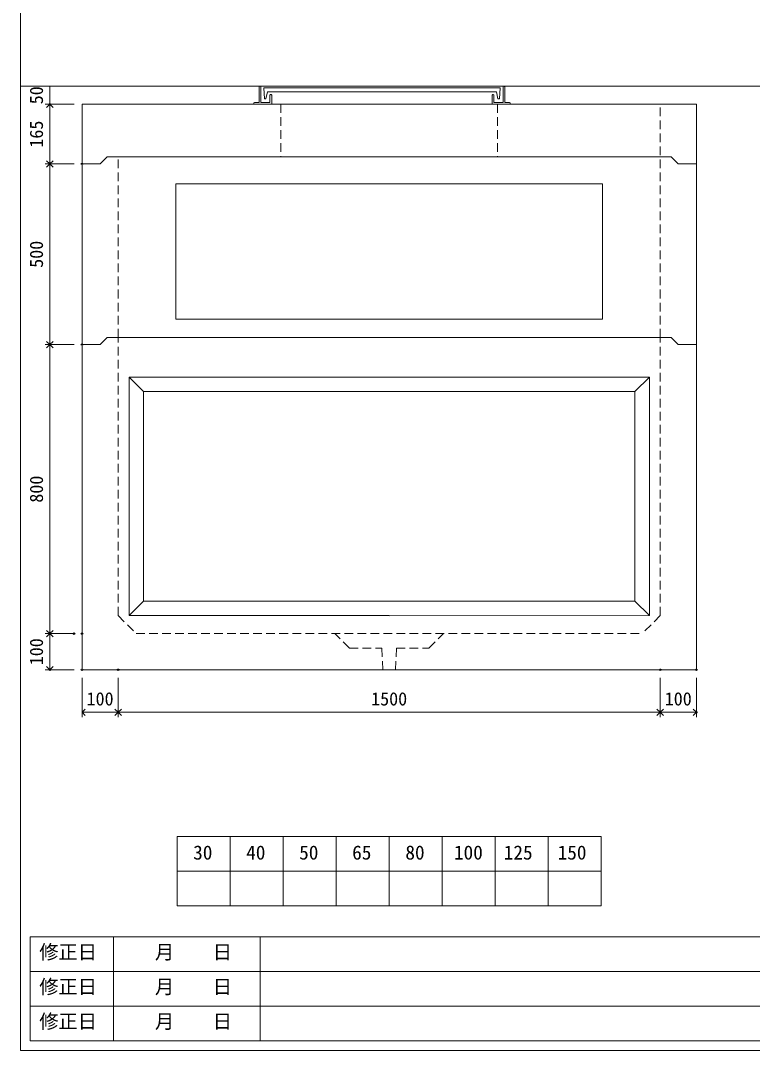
# Model space of a CAD drawing. Units: millimetres, scale not verified. Extents: x -6420 to 6420, y -3039 to 3039.
# Drawn here: x -1740 to 285, y -2661 to 189 of the extents above; entities that cross this region are included whole.
import ezdxf
from ezdxf.enums import TextEntityAlignment as Align

# ---------------------------------------------------------------- set-up
doc = ezdxf.new("R2010")
doc.units = ezdxf.units.MM
doc.header["$LTSCALE"] = 20
doc.header["$PDMODE"] = 32
doc.header["$PDSIZE"] = 4
doc.linetypes.add('DASHED1', pattern=[1.8, 1.2, -0.6])
doc.linetypes.add('USER2', pattern=[50.8, 31.75, -6.35, 6.35, -6.35])
doc.layers.add('0-1_Defpoints', color=7, linetype='Continuous')
for name, color, linetype, lineweight in [('0-2_waku', 7, 'Continuous', 18), ('0-3_gaikei', 7, 'Continuous', 18), ('0-4_kakure', 7, 'DASHED1', 5), ('0-5_sunpou', 7, 'Continuous', 5), ('0-8_uchigawa', 6, 'Continuous', 18), ('0-A_futa', 3, 'Continuous', 18), ('0-B_GL', 4, 'Continuous', 18), ('0-D_文字１', 7, 'Continuous', 18), ('1-2_uchigawa2', 6, 'USER2', 18)]:
    doc.layers.add(name, color=color, linetype=linetype, lineweight=lineweight)
doc.styles.add('ＭＳ ゴシック', font='')
doc.styles.get('ＭＳ ゴシック').set_extended_font_data('MS Gothic')

# ---------------------------------------------------------------- blocks, each defined once
blk = doc.blocks.new('_Open90')
at = {"layer": '0-5_sunpou'}
blk.add_line((0, 0), (-1, 0), dxfattribs=at)
blk.add_lwpolyline([(-0.5, 0.5), (0, 0), (-0.5, -0.5)], dxfattribs=at)
blk = doc.blocks.new('D76')
at = {"layer": '0-1_Defpoints'}
for p in [(1013.24, 2380.18), (924.21, 1880.18), (1013.24, 1880.18)]:
    blk.add_point(p, dxfattribs=at)
at = {"layer": '0-5_sunpou'}
for p, q in [((991.24, 2380.18), (911.21, 2380.18)), ((924.21, 2362.18), (924.21, 1898.18)), ((991.24, 1880.18), (911.21, 1880.18))]:
    blk.add_line(p, q, dxfattribs=at)
at = {"layer": '0-5_sunpou', "xscale": 18, "yscale": 18}
for p, rotation in [((924.21, 2380.18), 90), ((924.21, 1880.18), 270)]:
    blk.add_blockref('_Open90', p, dxfattribs=dict(at, rotation=rotation))
at = {"layer": '0-5_sunpou', "style": 'ＭＳ ゴシック'}
blk.add_text('500', height=36.66, rotation=90, dxfattribs=at).set_placement((916.21, 2092.68), align=Align.BOTTOM_LEFT)
blk = doc.blocks.new('D68')
at = {"layer": '0-1_Defpoints'}
for p in [(1013.24, 1880.18), (924.21, 1080.18), (1013.24, 1080.18)]:
    blk.add_point(p, dxfattribs=at)
at = {"layer": '0-5_sunpou'}
for p, q in [((991.24, 1880.18), (911.21, 1880.18)), ((924.21, 1862.18), (924.21, 1098.18)), ((991.24, 1080.18), (911.21, 1080.18))]:
    blk.add_line(p, q, dxfattribs=at)
at = {"layer": '0-5_sunpou', "xscale": 18, "yscale": 18}
for p, rotation in [((924.21, 1880.18), 90), ((924.21, 1080.18), 270)]:
    blk.add_blockref('_Open90', p, dxfattribs=dict(at, rotation=rotation))
at = {"layer": '0-5_sunpou', "style": 'ＭＳ ゴシック'}
blk.add_text('800', height=36.66, rotation=90, dxfattribs=at).set_placement((916.21, 1442.68), align=Align.BOTTOM_LEFT)
blk = doc.blocks.new('D69')
at = {"layer": '0-1_Defpoints'}
for p in [(991.24, 1080.18), (924.21, 980.18), (1013.24, 980.18)]:
    blk.add_point(p, dxfattribs=at)
at = {"layer": '0-5_sunpou'}
for p, q in [((969.24, 1080.18), (911.21, 1080.18)), ((924.21, 1062.18), (924.21, 998.18)), ((991.24, 980.18), (911.21, 980.18))]:
    blk.add_line(p, q, dxfattribs=at)
at = {"layer": '0-5_sunpou', "xscale": 18, "yscale": 18}
for p, rotation in [((924.21, 1080.18), 90), ((924.21, 980.18), 270)]:
    blk.add_blockref('_Open90', p, dxfattribs=dict(at, rotation=rotation))
at = {"layer": '0-5_sunpou', "style": 'ＭＳ ゴシック'}
blk.add_text('100', height=36.66, rotation=90, dxfattribs=at).set_placement((916.21, 992.68), align=Align.BOTTOM_LEFT)
blk = doc.blocks.new('D70')
at = {"layer": '0-1_Defpoints'}
for p in [(1013.24, 980.18), (1113.24, 980.18), (1113.24, 862.47)]:
    blk.add_point(p, dxfattribs=at)
at = {"layer": '0-5_sunpou'}
for p, q in [((1013.24, 958.18), (1013.24, 849.47)), ((1113.24, 958.18), (1113.24, 849.47)), ((1031.24, 862.47), (1095.24, 862.47))]:
    blk.add_line(p, q, dxfattribs=at)
at = {"layer": '0-5_sunpou', "xscale": 18, "yscale": 18, "rotation": 180}
blk.add_blockref('_Open90', (1013.24, 862.47), dxfattribs=at)
at = {"layer": '0-5_sunpou', "xscale": 18, "yscale": 18}
blk.add_blockref('_Open90', (1113.24, 862.47), dxfattribs=at)
at = {"layer": '0-5_sunpou', "style": 'ＭＳ ゴシック'}
blk.add_text('100', height=36.66, dxfattribs=at).set_placement((1025.74, 870.47), align=Align.BOTTOM_LEFT)
blk = doc.blocks.new('D71')
at = {"layer": '0-1_Defpoints'}
for p in [(1113.24, 980.18), (2613.24, 980.18), (2613.24, 862.47)]:
    blk.add_point(p, dxfattribs=at)
at = {"layer": '0-5_sunpou'}
for p, q in [((1113.24, 958.18), (1113.24, 849.47)), ((2613.24, 958.18), (2613.24, 849.47)), ((1131.24, 862.47), (2595.24, 862.47))]:
    blk.add_line(p, q, dxfattribs=at)
at = {"layer": '0-5_sunpou', "xscale": 18, "yscale": 18, "rotation": 180}
blk.add_blockref('_Open90', (1113.24, 862.47), dxfattribs=at)
at = {"layer": '0-5_sunpou', "xscale": 18, "yscale": 18}
blk.add_blockref('_Open90', (2613.24, 862.47), dxfattribs=at)
at = {"layer": '0-5_sunpou', "style": 'ＭＳ ゴシック'}
blk.add_text('1500', height=36.66, dxfattribs=at).set_placement((1813.24, 870.47), align=Align.BOTTOM_LEFT)
blk = doc.blocks.new('D72')
at = {"layer": '0-1_Defpoints'}
for p in [(2613.24, 980.18), (2713.24, 980.18), (2713.24, 862.47)]:
    blk.add_point(p, dxfattribs=at)
at = {"layer": '0-5_sunpou'}
for p, q in [((2613.24, 958.18), (2613.24, 849.47)), ((2713.24, 958.18), (2713.24, 849.47)), ((2631.24, 862.47), (2695.24, 862.47))]:
    blk.add_line(p, q, dxfattribs=at)
at = {"layer": '0-5_sunpou', "xscale": 18, "yscale": 18, "rotation": 180}
blk.add_blockref('_Open90', (2613.24, 862.47), dxfattribs=at)
at = {"layer": '0-5_sunpou', "xscale": 18, "yscale": 18}
blk.add_blockref('_Open90', (2713.24, 862.47), dxfattribs=at)
at = {"layer": '0-5_sunpou', "style": 'ＭＳ ゴシック'}
blk.add_text('100', height=36.66, dxfattribs=at).set_placement((2625.74, 870.47), align=Align.BOTTOM_LEFT)
blk = doc.blocks.new('_Open90_44')
at = {"layer": '0-5_sunpou'}
blk.add_line((0, 0), (-1, 0), dxfattribs=at)
blk.add_lwpolyline([(-0.5, 0.5), (0, 0), (-0.5, -0.5)], dxfattribs=at)
blk = doc.blocks.new('16 5')
at = {"layer": '0-5_sunpou'}
for p, q in [((75.03, 82.5), (-5, 82.5)), ((8, 64.5), (8, -64.5)), ((53.03, -82.5), (-5, -82.5))]:
    blk.add_line(p, q, dxfattribs=at)
at = {"layer": '0-5_sunpou', "xscale": 18, "yscale": 18}
for p, rotation in [((8, 82.5), 90), ((8, -82.5), 270)]:
    blk.add_blockref('_Open90_44', p, dxfattribs=dict(at, rotation=rotation))
at = {"layer": '0-5_sunpou', "style": 'ＭＳ ゴシック'}
blk.add_text('165', height=36.66, rotation=90, dxfattribs=at).set_placement((0, -37.5), align=Align.BOTTOM_LEFT)
blk = doc.blocks.new('5 0')
at = {"layer": '0-5_sunpou'}
for p, q in [((2.73, 37.5), (2.73, -12.5)), ((9.9, -12.5), (-10.27, -12.5))]:
    blk.add_line(p, q, dxfattribs=at)
blk.add_point((2.73, -12.5), dxfattribs=at)
at = {"layer": '0-5_sunpou', "style": 'ＭＳ ゴシック'}
blk.add_text('50', height=36.66, rotation=90, dxfattribs=at).set_placement((-5.27, -12.5), align=Align.BOTTOM_LEFT)

msp = doc.modelspace()

# ---------------------------------------------------------------- linework, layer by layer
at = {"layer": '0-2_waku'}
for p, q in [((-1740, 3038.52), (-1740, -2661.48)), ((-1570, -708.13), (-1570, -1608.13)), ((130, -1608.13), (130, -708.13)), ((-1570, -1608.13), (130, -1608.13)), ((-1306.67, -2069.13), (-1306.67, -2261.13)), ((-1306.67, -2069.13), (-1306.67, -2261.13)), ((-1306.67, -2069.13), (-1306.67, -2261.13)), ((-1306.67, -2069.13), (-1306.67, -2261.13)), ((-1306.67, -2069.13), (-133.33, -2069.13)), ((-1160, -2069.13), (-1160, -2261.13)), ((-1013.33, -2069.13), (-1013.33, -2261.13)), ((-1013.33, -2069.13), (-1013.33, -2261.13)), ((-866.67, -2069.13), (-866.67, -2261.13)), ((-720, -2069.13), (-720, -2261.13)), ((-573.33, -2069.13), (-573.33, -2261.13)), ((-426.67, -2069.13), (-426.67, -2261.13)), ((-280, -2069.13), (-280, -2261.13)), ((-133.33, -2069.13), (-133.33, -2261.13)), ((-1306.67, -2165.13), (-133.33, -2165.13)), ((-1306.67, -2261.13), (-133.33, -2261.13)), ((-1306.67, -2261.13), (-133.33, -2261.13)), ((-1713.33, -2346.81), (-1713.33, -2634.81)), ((-1713.33, -2346.81), (-1713.33, -2634.81)), ((-1713.33, -2346.81), (-1713.33, -2634.81)), ((-1713.33, -2346.81), (990.67, -2346.81)), ((-1483.33, -2346.81), (-1483.33, -2634.81)), ((-1076.67, -2346.81), (-1076.67, -2634.81)), ((-1076.67, -2346.81), (-1076.67, -2634.81)), ((-1713.33, -2442.81), (990.67, -2442.81)), ((-1713.33, -2538.81), (606.67, -2538.81)), ((-1713.33, -2634.81), (990.67, -2634.81)), ((-1740, -2661.48), (6420, -2661.48))]:
    msp.add_line(p, q, dxfattribs=at)
at = {"layer": '0-3_gaikei'}
for p, q in [((-1570, -43.13), (-1570, -708.13)), ((-1570, -43.13), (130, -43.13)), ((-1570, -43.13), (130, -43.13)), ((-1570, -43.13), (130, -43.13)), ((-1570, -43.13), (130, -43.13)), ((-1570, -58.13), (-1570, -43.13)), ((130, -708.13), (130, -43.13)), ((-1500, -188.13), (-1520, -208.13)), ((-1500, -188.13), (-1520, -208.13)), ((-1500, -188.13), (-1520, -208.13)), ((-1500, -188.13), (-1520, -208.13)), ((-1500, -188.13), (-1520, -208.13)), ((-1500, -188.13), (-1520, -208.13)), ((-1500, -188.13), (-1520, -208.13)), ((-1500, -188.13), (-1520, -208.13)), ((-1500, -188.13), (-1520, -208.13)), ((-1500, -188.13), (-1520, -208.13)), ((-1500, -188.13), (-1520, -208.13)), ((-1500, -188.13), (-1520, -208.13)), ((-1500, -188.13), (-1520, -208.13)), ((-1500, -188.13), (-1520, -208.13)), ((-1500, -188.13), (60, -188.13)), ((-1500, -188.13), (60, -188.13)), ((-1500, -188.13), (60, -188.13)), ((-1500, -188.13), (60, -188.13)), ((-1500, -188.13), (60, -188.13)), ((-1500, -188.13), (60, -188.13)), ((-1500, -188.13), (60, -188.13)), ((-1500, -188.13), (60, -188.13)), ((-1500, -188.13), (60, -188.13)), ((-1500, -188.13), (60, -188.13)), ((-1500, -188.13), (60, -188.13)), ((-1500, -188.13), (60, -188.13)), ((-1500, -188.13), (60, -188.13)), ((-1500, -188.13), (60, -188.13)), ((60, -188.13), (80, -208.13)), ((60, -188.13), (80, -208.13)), ((60, -188.13), (80, -208.13)), ((60, -188.13), (80, -208.13)), ((60, -188.13), (80, -208.13)), ((60, -188.13), (80, -208.13)), ((60, -188.13), (80, -208.13)), ((60, -188.13), (80, -208.13)), ((60, -188.13), (80, -208.13)), ((60, -188.13), (80, -208.13)), ((60, -188.13), (80, -208.13)), ((60, -188.13), (80, -208.13)), ((60, -188.13), (80, -208.13)), ((60, -188.13), (80, -208.13)), ((-1570, -208.13), (-1520, -208.13)), ((-1570, -208.13), (-1520, -208.13)), ((-1570, -208.13), (-1520, -208.13)), ((-1570, -208.13), (-1520, -208.13)), ((-1570, -208.13), (-1520, -208.13)), ((-1570, -208.13), (-1520, -208.13)), ((-1570, -208.13), (-1520, -208.13)), ((-1570, -208.13), (-1520, -208.13)), ((-1570, -208.13), (-1520, -208.13)), ((-1570, -208.13), (-1520, -208.13)), ((-1570, -208.13), (-1520, -208.13)), ((-1570, -208.13), (-1520, -208.13)), ((-1570, -208.13), (-1520, -208.13)), ((-1570, -208.13), (-1520, -208.13)), ((-1570, -208.13), (-1520, -208.13)), ((-1570, -208.13), (-1520, -208.13)), ((80, -208.13), (130, -208.13)), ((80, -208.13), (130, -208.13)), ((80, -208.13), (130, -208.13)), ((80, -208.13), (130, -208.13)), ((80, -208.13), (130, -208.13)), ((80, -208.13), (130, -208.13)), ((80, -208.13), (130, -208.13)), ((80, -208.13), (130, -208.13)), ((80, -208.13), (130, -208.13)), ((80, -208.13), (130, -208.13)), ((80, -208.13), (130, -208.13)), ((80, -208.13), (130, -208.13)), ((80, -208.13), (130, -208.13)), ((80, -208.13), (130, -208.13)), ((-1570, -708.13), (-1520, -708.13)), ((-1570, -708.13), (-1520, -708.13)), ((-1570, -708.13), (-1520, -708.13)), ((-1570, -708.13), (-1520, -708.13)), ((-1570, -708.13), (-1520, -708.13)), ((-1570, -708.13), (-1520, -708.13)), ((-1570, -708.13), (-1520, -708.13)), ((-1570, -708.13), (-1520, -708.13)), ((-1570, -708.13), (-1520, -708.13)), ((-1570, -708.13), (-1520, -708.13)), ((-1570, -708.13), (-1520, -708.13)), ((-1570, -708.13), (-1520, -708.13)), ((-1570, -708.13), (-1520, -708.13)), ((-1570, -708.13), (-1520, -708.13)), ((-1570, -708.13), (-1520, -708.13)), ((-1570, -708.13), (-1520, -708.13)), ((-1570, -708.13), (-1520, -708.13)), ((-1570, -708.13), (-1520, -708.13)), ((-1570, -708.13), (-1520, -708.13)), ((-1570, -708.13), (-1520, -708.13)), ((-1570, -708.13), (-1520, -708.13)), ((-1570, -708.13), (-1520, -708.13)), ((-1570, -708.13), (-1520, -708.13)), ((-1570, -708.13), (-1520, -708.13)), ((-1570, -708.13), (-1520, -708.13)), ((-1500, -688.13), (-1520, -708.13)), ((-1500, -688.13), (-1520, -708.13)), ((-1500, -688.13), (-1520, -708.13)), ((-1500, -688.13), (-1520, -708.13)), ((-1500, -688.13), (-1520, -708.13)), ((-1500, -688.13), (-1520, -708.13)), ((-1500, -688.13), (-1520, -708.13)), ((-1500, -688.13), (-1520, -708.13)), ((-1500, -688.13), (-1520, -708.13)), ((-1500, -688.13), (-1520, -708.13)), ((-1500, -688.13), (-1520, -708.13)), ((-1500, -688.13), (-1520, -708.13)), ((-1500, -688.13), (-1520, -708.13)), ((-1500, -688.13), (-1520, -708.13)), ((-1500, -688.13), (-1520, -708.13)), ((-1500, -688.13), (-1520, -708.13)), ((-1500, -688.13), (-1520, -708.13)), ((-1500, -688.13), (-1520, -708.13)), ((-1500, -688.13), (-1520, -708.13)), ((-1500, -688.13), (-1520, -708.13)), ((-1500, -688.13), (60, -688.13)), ((-1500, -688.13), (60, -688.13)), ((-1500, -688.13), (60, -688.13)), ((-1500, -688.13), (60, -688.13)), ((-1500, -688.13), (60, -688.13)), ((-1500, -688.13), (60, -688.13)), ((-1500, -688.13), (60, -688.13)), ((-1500, -688.13), (60, -688.13)), ((-1500, -688.13), (60, -688.13)), ((-1500, -688.13), (60, -688.13)), ((-1500, -688.13), (60, -688.13)), ((-1500, -688.13), (60, -688.13)), ((-1500, -688.13), (60, -688.13)), ((-1500, -688.13), (60, -688.13)), ((-1500, -688.13), (60, -688.13)), ((-1500, -688.13), (60, -688.13)), ((-1500, -688.13), (60, -688.13)), ((-1500, -688.13), (60, -688.13)), ((-1500, -688.13), (60, -688.13)), ((-1500, -688.13), (60, -688.13)), ((60, -688.13), (80, -708.13)), ((60, -688.13), (80, -708.13)), ((60, -688.13), (80, -708.13)), ((60, -688.13), (80, -708.13)), ((60, -688.13), (80, -708.13)), ((60, -688.13), (80, -708.13)), ((60, -688.13), (80, -708.13)), ((60, -688.13), (80, -708.13)), ((60, -688.13), (80, -708.13)), ((60, -688.13), (80, -708.13)), ((60, -688.13), (80, -708.13)), ((60, -688.13), (80, -708.13)), ((60, -688.13), (80, -708.13)), ((60, -688.13), (80, -708.13)), ((60, -688.13), (80, -708.13)), ((60, -688.13), (80, -708.13)), ((60, -688.13), (80, -708.13)), ((60, -688.13), (80, -708.13)), ((60, -688.13), (80, -708.13)), ((60, -688.13), (80, -708.13)), ((80, -708.13), (130, -708.13)), ((80, -708.13), (130, -708.13)), ((80, -708.13), (130, -708.13)), ((80, -708.13), (130, -708.13)), ((80, -708.13), (130, -708.13)), ((80, -708.13), (130, -708.13)), ((80, -708.13), (130, -708.13)), ((80, -708.13), (130, -708.13)), ((80, -708.13), (130, -708.13)), ((80, -708.13), (130, -708.13)), ((80, -708.13), (130, -708.13)), ((80, -708.13), (130, -708.13)), ((80, -708.13), (130, -708.13)), ((80, -708.13), (130, -708.13)), ((80, -708.13), (130, -708.13)), ((80, -708.13), (130, -708.13)), ((80, -708.13), (130, -708.13)), ((80, -708.13), (130, -708.13)), ((80, -708.13), (130, -708.13)), ((80, -708.13), (130, -708.13))]:
    msp.add_line(p, q, dxfattribs=at)
at = {"layer": '0-4_kakure'}
for p, q in [((-1020, -43.13), (-1020, -188.13)), ((-420, -43.13), (-420, -188.13)), ((30, -688.13), (30, -43.13)), ((-1470, -688.13), (-1470, -188.13)), ((-1470, -1458.13), (-1470, -688.13)), ((30, -1458.13), (30, -688.13)), ((-1470, -1458.13), (-1420, -1508.13)), ((30, -1458.13), (-20, -1508.13)), ((-1420, -1508.13), (-20, -1508.13)), ((-830, -1548.13), (-870, -1508.13)), ((-830, -1548.13), (-740, -1548.13)), ((-740, -1548.13), (-737.5, -1608.13)), ((-700, -1548.13), (-702.5, -1608.13))]:
    msp.add_line(p, q, dxfattribs=at)
msp.add_lwpolyline([(-700, -1548.13), (-610, -1548.13), (-570, -1508.13)], dxfattribs=at)
at = {"layer": '0-5_sunpou'}
msp.add_line((-1591, 6.87), (-1672.03, 6.87), dxfattribs=at)
at = {"layer": '0-5_sunpou', "color": 3, "lineweight": 18}
msp.add_line((-1659.03, 6.87), (-1592, 6.87), dxfattribs=at)
at = {"layer": '0-8_uchigawa'}
for p, q in [((-1440, -798.13), (-720, -798.13)), ((-1440, -798.13), (-1440, -1458.13)), ((-1400, -838.13), (-1440, -798.13)), ((0, -798.13), (-720, -798.13)), ((-40, -838.13), (0, -798.13)), ((0, -798.13), (0, -1458.13)), ((0, -798.13), (0, -1458.13)), ((-1400, -838.13), (-1400, -1418.13)), ((-1400, -838.13), (-720, -838.13)), ((-1400, -838.13), (-720, -838.13)), ((-40, -838.13), (-720, -838.13)), ((-40, -838.13), (-40, -1418.13)), ((-1400, -1418.13), (-1440, -1458.13)), ((-1400, -1418.13), (-720, -1418.13)), ((-1440, -1458.13), (-720, -1458.13)), ((-719.31, -1458.83), (0, -1458.13))]:
    msp.add_line(p, q, dxfattribs=at)
msp.add_lwpolyline([(-720, -1418.13), (-40, -1418.13), (0, -1458.13)], dxfattribs=at)
at = {"layer": '0-A_futa'}
for p, q in [((-1080, 4.87), (-1080, -38.13)), ((-1078, 6.87), (-1075, 6.87)), ((-1075, 6.87), (-1075, -38.13)), ((-1067.19, 2.37), (-412.86, 2.37)), ((-1067.19, 2.37), (-1064.7, -27.63)), ((-412.86, 2.37), (-415.11, -27.63)), ((-405, 6.87), (-402, 6.87)), ((-405, 6.87), (-405, -38.13)), ((-400, 4.87), (-400, -38.13)), ((-1064.7, -27.63), (-1060.99, -27.63)), ((-1056.67, -8.63), (-1060.99, -27.63)), ((-1056.67, -8.63), (-423.33, -8.63)), ((-1050, -18.13), (-1050, -38.13)), ((-1048, -16.13), (-1047, -16.13)), ((-1045, -18.13), (-1045, -43.13)), ((-435, -18.13), (-435, -43.13)), ((-432, -16.13), (-433, -16.13)), ((-430, -18.13), (-430, -38.13)), ((-423.33, -8.63), (-419.01, -27.63)), ((-415.11, -27.63), (-419.01, -27.63)), ((-1095, -40.13), (-1095, -41.13)), ((-1093, -38.13), (-1080, -38.13)), ((-1040, -43.13), (-1093, -43.13)), ((-1075, -38.13), (-1050, -38.13)), ((-435, -43.13), (-387, -43.13)), ((-405, -38.13), (-430, -38.13)), ((-387, -38.13), (-400, -38.13)), ((-385, -40.13), (-385, -41.13))]:
    msp.add_line(p, q, dxfattribs=at)
for centre, start, end in [((-1078, 4.87), 90, 180), ((-402, 4.87), 0, 90), ((-1048, -18.13), 90, 180), ((-1047, -18.13), 0, 90), ((-433, -18.13), 90, 180), ((-432, -18.13), 0, 90), ((-1093, -40.13), 90, 180), ((-1093, -41.13), 180, 270), ((-387, -40.13), 0, 90), ((-387, -41.13), 270, 0)]:
    msp.add_arc(centre, 2, start, end, dxfattribs=at)
at = {"layer": '0-B_GL'}
msp.add_line((-1740, 6.87), (6420, 6.87), dxfattribs=at)
at = {"layer": '1-2_uchigawa2'}
for p, q in [((-1310, -263.14), (-720, -263.14)), ((-1310, -263.14), (-1310, -638.13)), ((-130, -263.14), (-720, -263.14)), ((-130, -263.14), (-130, -638.13)), ((-1310, -638.13), (-720, -638.13)), ((-130, -638.13), (-720, -638.13))]:
    msp.add_line(p, q, dxfattribs=at)

# ---------------------------------------------------------------- block references
at = {"layer": '0-5_sunpou'}
for name, p in [('5 0', (-1661.76, -30.63)), ('16 5', (-1667.03, -125.63)), ('D76', (-2583.24, -2588.32)), ('D68', (-2583.24, -2588.32)), ('D69', (-2583.24, -2588.32)), ('D70', (-2583.24, -2588.32)), ('D71', (-2583.24, -2588.32)), ('D72', (-2583.24, -2588.32))]:
    msp.add_blockref(name, p, dxfattribs=at)

# ---------------------------------------------------------------- texts
at = {"layer": '0-D_文字１', "style": 'ＭＳ ゴシック'}
for s, p in [('30', (-1262.41, -2145.13)), ('40', (-1115.75, -2145.13)), ('50', (-969.08, -2145.13)), ('65', (-822.41, -2145.13)), ('80', (-675.2, -2145.13)), ('100', (-540.71, -2145.13)), ('125', (-402.86, -2145.13)), ('150', (-253.84, -2145.13)), ('修正日', (-1688.47, -2420.54)), ('\u3000\u3000月\u3000\u3000日', (-1474.93, -2420.54)), ('修正日', (-1688.47, -2516.54)), ('\u3000\u3000月\u3000\u3000日', (-1474.93, -2516.54)), ('修正日', (-1688.47, -2612.54)), ('\u3000\u3000月\u3000\u3000日', (-1474.93, -2612.54))]:
    msp.add_text(s, height=39.1, dxfattribs=at).set_placement(p, align=Align.BOTTOM_LEFT)

doc.saveas('drawing.dxf')
